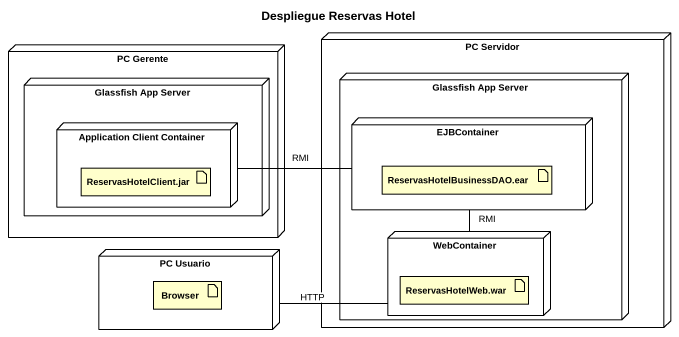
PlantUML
@startuml
title Despliegue Reservas Hotel
node "PC Gerente" as PC_Gerente {
  node "Glassfish App Server" as Glassfish_App_Server {
    node "Application Client Container" as Application_Client_Container {
      artifact "ReservasHotelClient.jar" as ReservasHotelClient_jar
    }
  }
}
node "PC Servidor" as PC_Servidor {
  node "Glassfish App Server" as Glassfish_App_Server_2 {
    node EJBContainer {
      artifact "ReservasHotelBusinessDAO.ear" as ReservasHotelBusinessDAO_ear
    }
    node WebContainer {
      artifact "ReservasHotelWeb.war" as ReservasHotelWeb_war
    }
  }
}
node "PC Usuario" as PC_Usuario {
  artifact Browser
}
Application_Client_Container -right- EJBContainer : RMI
PC_Usuario -right- WebContainer : HTTP
WebContainer -up- EJBContainer : RMI
@enduml
